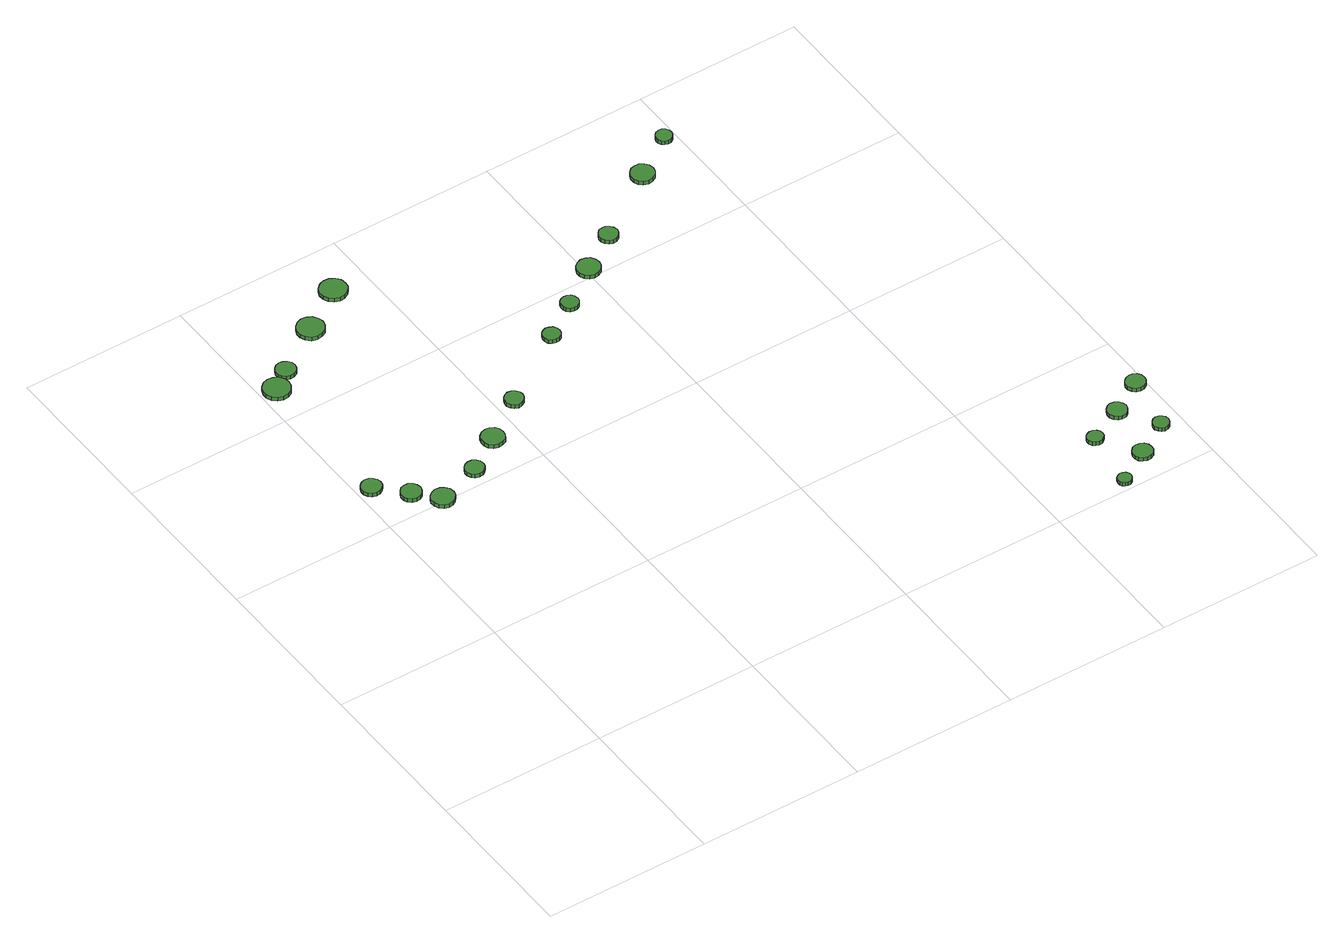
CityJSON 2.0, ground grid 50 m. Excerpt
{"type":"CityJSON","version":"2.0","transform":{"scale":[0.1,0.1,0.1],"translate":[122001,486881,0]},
"CityObjects":{
"tree1":{"type":"SolitaryVegetationObject","attributes":{"function":"something"},"geometry":[{"type":"MultiSurface","lod":"1","boundaries":[[[0,1,2,3,4,5,6,7,8,9,10,11,12,13,14]],[[15,16,17,18,19,20,21,22,23,24,25,26,27,28,29]],[[0,29,28,1]],[[1,28,27,2]],[[2,27,26,3]],[[3,26,25,4]],[[4,25,24,5]],[[5,24,23,6]],[[6,23,22,7]],[[7,22,21,8]],[[8,21,20,9]],[[9,20,19,10]],[[10,19,18,11]],[[11,18,17,12]],[[12,17,16,13]],[[13,16,15,14]],[[14,15,29,0]]]}]},
"tree2":{"type":"SolitaryVegetationObject","attributes":{"function":"something"},"geometry":[{"type":"MultiSurface","lod":"1","boundaries":[[[30,31,32,33,34,35,36,37,38,39,40,41,42,43,44]],[[45,46,47,48,49,50,51,52,53,54,55,56,57,58,59]],[[30,59,58,31]],[[31,58,57,32]],[[32,57,56,33]],[[33,56,55,34]],[[34,55,54,35]],[[35,54,53,36]],[[36,53,52,37]],[[37,52,51,38]],[[38,51,50,39]],[[39,50,49,40]],[[40,49,48,41]],[[41,48,47,42]],[[42,47,46,43]],[[43,46,45,44]],[[44,45,59,30]]]}]},
"tree3":{"type":"SolitaryVegetationObject","attributes":{"function":"something"},"geometry":[{"type":"MultiSurface","lod":"1","boundaries":[[[60,61,62,63,64,65,66,67,68,69,70,71,72,73,74]],[[75,76,77,78,79,80,81,82,83,84,85,86,87,88,89]],[[60,89,88,61]],[[61,88,87,62]],[[62,87,86,63]],[[63,86,85,64]],[[64,85,84,65]],[[65,84,83,66]],[[66,83,82,67]],[[67,82,81,68]],[[68,81,80,69]],[[69,80,79,70]],[[70,79,78,71]],[[71,78,77,72]],[[72,77,76,73]],[[73,76,75,74]],[[74,75,89,60]]]}]},
"tree4":{"type":"SolitaryVegetationObject","attributes":{"function":"something"},"geometry":[{"type":"MultiSurface","lod":"1","boundaries":[[[90,91,92,93,94,95,96,97,98,99,100,101,102,103,104]],[[105,106,107,108,109,110,111,112,113,114,115,116,117,118,119]],[[90,119,118,91]],[[91,118,117,92]],[[92,117,116,93]],[[93,116,115,94]],[[94,115,114,95]],[[95,114,113,96]],[[96,113,112,97]],[[97,112,111,98]],[[98,111,110,99]],[[99,110,109,100]],[[100,109,108,101]],[[101,108,107,102]],[[102,107,106,103]],[[103,106,105,104]],[[104,105,119,90]]]}]},
"tree5":{"type":"SolitaryVegetationObject","attributes":{"function":"something"},"geometry":[{"type":"MultiSurface","lod":"1","boundaries":[[[120,121,122,123,124,125,126,127,128,129,130,131,132,133,134]],[[135,136,137,138,139,140,141,142,143,144,145,146,147,148,149]],[[120,149,148,121]],[[121,148,147,122]],[[122,147,146,123]],[[123,146,145,124]],[[124,145,144,125]],[[125,144,143,126]],[[126,143,142,127]],[[127,142,141,128]],[[128,141,140,129]],[[129,140,139,130]],[[130,139,138,131]],[[131,138,137,132]],[[132,137,136,133]],[[133,136,135,134]],[[134,135,149,120]]]}]},
"tree6":{"type":"SolitaryVegetationObject","attributes":{"function":"something"},"geometry":[{"type":"MultiSurface","lod":"1","boundaries":[[[150,151,152,153,154,155,156,157,158,159,160,161,162,163,164]],[[165,166,167,168,169,170,171,172,173,174,175,176,177,178,179]],[[150,179,178,151]],[[151,178,177,152]],[[152,177,176,153]],[[153,176,175,154]],[[154,175,174,155]],[[155,174,173,156]],[[156,173,172,157]],[[157,172,171,158]],[[158,171,170,159]],[[159,170,169,160]],[[160,169,168,161]],[[161,168,167,162]],[[162,167,166,163]],[[163,166,165,164]],[[164,165,179,150]]]}]},
"tree7":{"type":"SolitaryVegetationObject","attributes":{"function":"something"},"geometry":[{"type":"MultiSurface","lod":"1","boundaries":[[[180,181,182,183,184,185,186,187,188,189,190,191,192,193,194]],[[195,196,197,198,199,200,201,202,203,204,205,206,207,208,209]],[[180,209,208,181]],[[181,208,207,182]],[[182,207,206,183]],[[183,206,205,184]],[[184,205,204,185]],[[185,204,203,186]],[[186,203,202,187]],[[187,202,201,188]],[[188,201,200,189]],[[189,200,199,190]],[[190,199,198,191]],[[191,198,197,192]],[[192,197,196,193]],[[193,196,195,194]],[[194,195,209,180]]]}]},
"tree8":{"type":"SolitaryVegetationObject","attributes":{"function":"something"},"geometry":[{"type":"MultiSurface","lod":"1","boundaries":[[[210,211,212,213,214,215,216,217,218,219,220,221,222,223,224]],[[225,226,227,228,229,230,231,232,233,234,235,236,237,238,239]],[[210,239,238,211]],[[211,238,237,212]],[[212,237,236,213]],[[213,236,235,214]],[[214,235,234,215]],[[215,234,233,216]],[[216,233,232,217]],[[217,232,231,218]],[[218,231,230,219]],[[219,230,229,220]],[[220,229,228,221]],[[221,228,227,222]],[[222,227,226,223]],[[223,226,225,224]],[[224,225,239,210]]]}]},
"tree9":{"type":"SolitaryVegetationObject","attributes":{"function":"something"},"geometry":[{"type":"MultiSurface","lod":"1","boundaries":[[[240,241,242,243,244,245,246,247,248,249,250,251,252,253,254]],[[255,256,257,258,259,260,261,262,263,264,265,266,267,268,269]],[[240,269,268,241]],[[241,268,267,242]],[[242,267,266,243]],[[243,266,265,244]],[[244,265,264,245]],[[245,264,263,246]],[[246,263,262,247]],[[247,262,261,248]],[[248,261,260,249]],[[249,260,259,250]],[[250,259,258,251]],[[251,258,257,252]],[[252,257,256,253]],[[253,256,255,254]],[[254,255,269,240]]]}]},
"tree10":{"type":"SolitaryVegetationObject","attributes":{"function":"something"},"geometry":[{"type":"MultiSurface","lod":"1","boundaries":[[[270,271,272,273,274,275,276,277,278,279,280,281,282,283,284]],[[285,286,287,288,289,290,291,292,293,294,295,296,297,298,299]],[[270,299,298,271]],[[271,298,297,272]],[[272,297,296,273]],[[273,296,295,274]],[[274,295,294,275]],[[275,294,293,276]],[[276,293,292,277]],[[277,292,291,278]],[[278,291,290,279]],[[279,290,289,280]],[[280,289,288,281]],[[281,288,287,282]],[[282,287,286,283]],[[283,286,285,284]],[[284,285,299,270]]]}]},
"tree11":{"type":"SolitaryVegetationObject","attributes":{"function":"something"},"geometry":[{"type":"MultiSurface","lod":"1","boundaries":[[[300,301,302,303,304,305,306,307,308,309,310,311,312,313,314]],[[315,316,317,318,319,320,321,322,323,324,325,326,327,328,329]],[[300,329,328,301]],[[301,328,327,302]],[[302,327,326,303]],[[303,326,325,304]],[[304,325,324,305]],[[305,324,323,306]],[[306,323,322,307]],[[307,322,321,308]],[[308,321,320,309]],[[309,320,319,310]],[[310,319,318,311]],[[311,318,317,312]],[[312,317,316,313]],[[313,316,315,314]],[[314,315,329,300]]]}]},
"tree12":{"type":"SolitaryVegetationObject","attributes":{"function":"something"},"geometry":[{"type":"MultiSurface","lod":"1","boundaries":[[[330,331,332,333,334,335,336,337,338,339,340,341,342,343,344]],[[345,346,347,348,349,350,351,352,353,354,355,356,357,358,359]],[[330,359,358,331]],[[331,358,357,332]],[[332,357,356,333]],[[333,356,355,334]],[[334,355,354,335]],[[335,354,353,336]],[[336,353,352,337]],[[337,352,351,338]],[[338,351,350,339]],[[339,350,349,340]],[[340,349,348,341]],[[341,348,347,342]],[[342,347,346,343]],[[343,346,345,344]],[[344,345,359,330]]]}]},
"tree13":{"type":"SolitaryVegetationObject","attributes":{"function":"something"},"geometry":[{"type":"MultiSurface","lod":"1","boundaries":[[[360,361,362,363,364,365,366,367,368,369,370,371,372,373,374]],[[375,376,377,378,379,380,381,382,383,384,385,386,387,388,389]],[[360,389,388,361]],[[361,388,387,362]],[[362,387,386,363]],[[363,386,385,364]],[[364,385,384,365]],[[365,384,383,366]],[[366,383,382,367]],[[367,382,381,368]],[[368,381,380,369]],[[369,380,379,370]],[[370,379,378,371]],[[371,378,377,372]],[[372,377,376,373]],[[373,376,375,374]],[[374,375,389,360]]]}]},
"tree14":{"type":"SolitaryVegetationObject","attributes":{"function":"something"},"geometry":[{"type":"MultiSurface","lod":"1","boundaries":[[[390,391,392,393,394,395,396,397,398,399,400,401,402,403,404]],[[405,406,407,408,409,410,411,412,413,414,415,416,417,418,419]],[[390,419,418,391]],[[391,418,417,392]],[[392,417,416,393]],[[393,416,415,394]],[[394,415,414,395]],[[395,414,413,396]],[[396,413,412,397]],[[397,412,411,398]],[[398,411,410,399]],[[399,410,409,400]],[[400,409,408,401]],[[401,408,407,402]],[[402,407,406,403]],[[403,406,405,404]],[[404,405,419,390]]]}]},
"tree15":{"type":"SolitaryVegetationObject","attributes":{"function":"something"},"geometry":[{"type":"MultiSurface","lod":"1","boundaries":[[[420,421,422,423,424,425,426,427,428,429,430,431,432,433,434]],[[435,436,437,438,439,440,441,442,443,444,445,446,447,448,449]],[[420,449,448,421]],[[421,448,447,422]],[[422,447,446,423]],[[423,446,445,424]],[[424,445,444,425]],[[425,444,443,426]],[[426,443,442,427]],[[427,442,441,428]],[[428,441,440,429]],[[429,440,439,430]],[[430,439,438,431]],[[431,438,437,432]],[[432,437,436,433]],[[433,436,435,434]],[[434,435,449,420]]]}]},
"tree16":{"type":"SolitaryVegetationObject","attributes":{"function":"something"},"geometry":[{"type":"MultiSurface","lod":"1","boundaries":[[[450,451,452,453,454,455,456,457,458,459,460,461,462,463,464]],[[465,466,467,468,469,470,471,472,473,474,475,476,477,478,479]],[[450,479,478,451]],[[451,478,477,452]],[[452,477,476,453]],[[453,476,475,454]],[[454,475,474,455]],[[455,474,473,456]],[[456,473,472,457]],[[457,472,471,458]],[[458,471,470,459]],[[459,470,469,460]],[[460,469,468,461]],[[461,468,467,462]],[[462,467,466,463]],[[463,466,465,464]],[[464,465,479,450]]]}]},
"tree17":{"type":"SolitaryVegetationObject","attributes":{"function":"something"},"geometry":[{"type":"MultiSurface","lod":"1","boundaries":[[[480,481,482,483,484,485,486,487,488,489,490,491,492,493,494]],[[495,496,497,498,499,500,501,502,503,504,505,506,507,508,509]],[[480,509,508,481]],[[481,508,507,482]],[[482,507,506,483]],[[483,506,505,484]],[[484,505,504,485]],[[485,504,503,486]],[[486,503,502,487]],[[487,502,501,488]],[[488,501,500,489]],[[489,500,499,490]],[[490,499,498,491]],[[491,498,497,492]],[[492,497,496,493]],[[493,496,495,494]],[[494,495,509,480]]]}]},
"tree18":{"type":"SolitaryVegetationObject","attributes":{"function":"something"},"geometry":[{"type":"MultiSurface","lod":"1","boundaries":[[[510,511,512,513,514,515,516,517,518,519,520,521,522,523,524]],[[525,526,527,528,529,530,531,532,533,534,535,536,537,538,539]],[[510,539,538,511]],[[511,538,537,512]],[[512,537,536,513]],[[513,536,535,514]],[[514,535,534,515]],[[515,534,533,516]],[[516,533,532,517]],[[517,532,531,518]],[[518,531,530,519]],[[519,530,529,520]],[[520,529,528,521]],[[521,528,527,522]],[[522,527,526,523]],[[523,526,525,524]],[[524,525,539,510]]]}]},
"tree19":{"type":"SolitaryVegetationObject","attributes":{"function":"something"},"geometry":[{"type":"MultiSurface","lod":"1","boundaries":[[[540,541,542,543,544,545,546,547,548,549,550,551,552,553,554]],[[555,556,557,558,559,560,561,562,563,564,565,566,567,568,569]],[[540,569,568,541]],[[541,568,567,542]],[[542,567,566,543]],[[543,566,565,544]],[[544,565,564,545]],[[545,564,563,546]],[[546,563,562,547]],[[547,562,561,548]],[[548,561,560,549]],[[549,560,559,550]],[[550,559,558,551]],[[551,558,557,552]],[[552,557,556,553]],[[553,556,555,554]],[[554,555,569,540]]]}]},
"tree20":{"type":"SolitaryVegetationObject","attributes":{"function":"something"},"geometry":[{"type":"MultiSurface","lod":"1","boundaries":[[[570,571,572,573,574,575,576,577,578,579,580,581,582,583,584]],[[585,586,587,588,589,590,591,592,593,594,595,596,597,598,599]],[[570,599,598,571]],[[571,598,597,572]],[[572,597,596,573]],[[573,596,595,574]],[[574,595,594,575]],[[575,594,593,576]],[[576,593,592,577]],[[577,592,591,578]],[[578,591,590,579]],[[579,590,589,580]],[[580,589,588,581]],[[581,588,587,582]],[[582,587,586,583]],[[583,586,585,584]],[[584,585,599,570]]]}]},
"tree21":{"type":"SolitaryVegetationObject","attributes":{"function":"something"},"geometry":[{"type":"MultiSurface","lod":"1","boundaries":[[[600,601,602,603,604,605,606,607,608,609,610,611,612,613,614]],[[615,616,617,618,619,620,621,622,623,624,625,626,627,628,629]],[[600,629,628,601]],[[601,628,627,602]],[[602,627,626,603]],[[603,626,625,604]],[[604,625,624,605]],[[605,624,623,606]],[[606,623,622,607]],[[607,622,621,608]],[[608,621,620,609]],[[609,620,619,610]],[[610,619,618,611]],[[611,618,617,612]],[[612,617,616,613]],[[613,616,615,614]],[[614,615,629,600]]]}]},
"tree22":{"type":"SolitaryVegetationObject","attributes":{"function":"something"},"geometry":[{"type":"MultiSurface","lod":"1","boundaries":[[[630,631,632,633,634,635,636,637,638,639,640,641,642,643,644]],[[645,646,647,648,649,650,651,652,653,654,655,656,657,658,659]],[[630,659,658,631]],[[631,658,657,632]],[[632,657,656,633]],[[633,656,655,634]],[[634,655,654,635]],[[635,654,653,636]],[[636,653,652,637]],[[637,652,651,638]],[[638,651,650,639]],[[639,650,649,640]],[[640,649,648,641]],[[641,648,647,642]],[[642,647,646,643]],[[643,646,645,644]],[[644,645,659,630]]]}]}
},
"vertices":[
[71,1147,17],[69,1159,17],[61,1169,17],[51,1175,17],[38,1177,17],[26,1173,17],[17,1165,17],[12,1153,17],[12,1141,17],[17,1129,17],[26,1121,17],[38,1117,17],[51,1119,17],[61,1125,17],[69,1135,17],[69,1135,4],[61,1125,4],[51,1119,4],[38,1117,4],[26,1121,4],[17,1129,4],[12,1141,4],[12,1153,4],[17,1165,4],[26,1173,4],[38,1177,4],[51,1175,4],[61,1169,4],[69,1159,4],[71,1147,4],
[147,1068,19],[144,1080,19],[137,1090,19],[126,1097,19],[113,1098,19],[101,1094,19],[92,1085,19],[87,1074,19],[87,1061,19],[92,1050,19],[101,1041,19],[113,1037,19],[126,1039,19],[137,1045,19],[144,1055,19],[144,1055,6],[137,1045,6],[126,1039,6],[113,1037,6],[101,1041,6],[92,1050,6],[87,1061,6],[87,1074,6],[92,1085,6],[101,1094,6],[113,1098,6],[126,1097,6],[137,1090,6],[144,1080,6],[147,1068,6],
[210,1001,21],[207,1016,21],[198,1027,21],[186,1034,21],[172,1036,21],[158,1031,21],[147,1022,21],[141,1009,21],[141,994,21],[147,981,21],[158,971,21],[172,967,21],[186,969,21],[198,976,21],[207,987,21],[207,987,8],[198,976,8],[186,969,8],[172,967,8],[158,971,8],[147,981,8],[141,994,8],[141,1009,8],[147,1022,8],[158,1031,8],[172,1036,8],[186,1034,8],[198,1027,8],[207,1016,8],[210,1001,8],
[89,1611,14],[86,1627,14],[76,1641,14],[62,1649,14],[45,1651,14],[29,1646,14],[17,1635,14],[10,1619,14],[10,1603,14],[17,1587,14],[29,1576,14],[45,1571,14],[62,1573,14],[76,1581,14],[86,1595,14],[86,1595,1],[76,1581,1],[62,1573,1],[45,1571,1],[29,1576,1],[17,1587,1],[10,1603,1],[10,1619,1],[17,1635,1],[29,1646,1],[45,1651,1],[62,1649,1],[76,1641,1],[86,1627,1],[89,1611,1],
[140,1657,14],[137,1669,14],[130,1679,14],[119,1685,14],[107,1687,14],[95,1683,14],[86,1675,14],[81,1663,14],[81,1651,14],[86,1640,14],[95,1632,14],[107,1628,14],[119,1629,14],[130,1635,14],[137,1645,14],[137,1645,1],[130,1635,1],[119,1629,1],[107,1628,1],[95,1632,1],[86,1640,1],[81,1651,1],[81,1663,1],[86,1675,1],[95,1683,1],[107,1687,1],[119,1685,1],[130,1679,1],[137,1669,1],[140,1657,1],
[337,1046,22],[335,1058,22],[328,1067,22],[318,1073,22],[306,1074,22],[295,1071,22],[286,1063,22],[281,1052,22],[281,1040,22],[286,1030,22],[295,1022,22],[306,1018,22],[318,1019,22],[328,1025,22],[335,1035,22],[335,1035,9],[328,1025,9],[318,1019,9],[306,1018,9],[295,1022,9],[286,1030,9],[281,1040,9],[281,1052,9],[286,1063,9],[295,1071,9],[306,1074,9],[318,1073,9],[328,1067,9],[335,1058,9],[337,1046,9],
[453,1120,20],[450,1134,20],[442,1146,20],[429,1153,20],[415,1154,20],[401,1150,20],[390,1140,20],[385,1127,20],[385,1113,20],[390,1100,20],[401,1090,20],[415,1086,20],[429,1087,20],[442,1094,20],[450,1106,20],[450,1106,7],[442,1094,7],[429,1087,7],[415,1086,7],[401,1090,7],[390,1100,7],[385,1113,7],[385,1127,7],[390,1140,7],[401,1150,7],[415,1154,7],[429,1153,7],[442,1146,7],[450,1134,7],[453,1120,7],
[297,1753,16],[293,1769,16],[283,1783,16],[269,1791,16],[252,1793,16],[236,1788,16],[224,1777,16],[217,1761,16],[217,1745,16],[224,1730,16],[236,1718,16],[252,1713,16],[269,1715,16],[283,1723,16],[293,1737,16],[293,1737,3],[283,1723,3],[269,1715,3],[252,1713,3],[236,1718,3],[224,1730,3],[217,1745,3],[217,1761,3],[224,1777,3],[236,1788,3],[252,1793,3],[269,1791,3],[283,1783,3],[293,1769,3],[297,1753,3],
[579,1212,20],[576,1223,20],[569,1232,20],[559,1238,20],[548,1240,20],[536,1236,20],[528,1228,20],[523,1217,20],[523,1206,20],[528,1195,20],[536,1187,20],[548,1183,20],[559,1185,20],[569,1191,20],[576,1200,20],[576,1200,7],[569,1191,7],[559,1185,7],[548,1183,7],[536,1187,7],[528,1195,7],[523,1206,7],[523,1217,7],[528,1228,7],[536,1236,7],[548,1240,7],[559,1238,7],[569,1232,7],[576,1223,7],[579,1212,7],
[432,1843,15],[429,1860,15],[419,1873,15],[404,1882,15],[388,1883,15],[372,1878,15],[359,1867,15],[353,1852,15],[353,1835,15],[359,1820,15],[372,1809,15],[388,1804,15],[404,1805,15],[419,1814,15],[429,1827,15],[429,1827,2],[419,1814,2],[404,1805,2],[388,1804,2],[372,1809,2],[359,1820,2],[353,1835,2],[353,1852,2],[359,1867,2],[372,1878,2],[388,1883,2],[404,1882,2],[419,1873,2],[429,1860,2],[432,1843,2],
[802,1364,19],[800,1374,19],[794,1383,19],[784,1388,19],[774,1390,19],[763,1386,19],[755,1379,19],[751,1369,19],[751,1358,19],[755,1348,19],[763,1341,19],[774,1338,19],[784,1339,19],[794,1344,19],[800,1353,19],[800,1353,6],[794,1344,6],[784,1339,6],[774,1338,6],[763,1341,6],[755,1348,6],[751,1358,6],[751,1369,6],[755,1379,6],[763,1386,6],[774,1390,6],[784,1388,6],[794,1383,6],[800,1374,6],[802,1364,6],
[913,1438,19],[910,1449,19],[904,1458,19],[894,1463,19],[884,1464,19],[873,1461,19],[865,1454,19],[861,1444,19],[861,1433,19],[865,1423,19],[873,1416,19],[884,1413,19],[894,1414,19],[904,1419,19],[910,1428,19],[910,1428,6],[904,1419,6],[894,1414,6],[884,1413,6],[873,1416,6],[865,1423,6],[861,1433,6],[861,1444,6],[865,1454,6],[873,1461,6],[884,1464,6],[894,1463,6],[904,1458,6],[910,1449,6],[913,1438,6],
[1040,1522,20],[1037,1536,20],[1029,1548,20],[1016,1555,20],[1002,1557,20],[988,1552,20],[977,1543,20],[972,1529,20],[972,1515,20],[977,1502,20],[988,1492,20],[1002,1488,20],[1016,1489,20],[1029,1497,20],[1037,1508,20],[1037,1508,7],[1029,1497,7],[1016,1489,7],[1002,1488,7],[988,1492,7],[977,1502,7],[972,1515,7],[972,1529,7],[977,1543,7],[988,1552,7],[1002,1557,7],[1016,1555,7],[1029,1548,7],[1037,1536,7],[1040,1522,7],
[1151,1599,20],[1148,1611,20],[1141,1620,20],[1131,1626,20],[1119,1627,20],[1108,1624,20],[1100,1616,20],[1095,1605,20],[1095,1593,20],[1100,1583,20],[1108,1575,20],[1119,1571,20],[1131,1572,20],[1141,1578,20],[1148,1588,20],[1148,1588,7],[1141,1578,7],[1131,1572,7],[1119,1571,7],[1108,1575,7],[1100,1583,7],[1095,1593,7],[1095,1605,7],[1100,1616,7],[1108,1624,7],[1119,1627,7],[1131,1626,7],[1141,1620,7],[1148,1611,7],[1151,1599,7],
[1754,28,20],[1752,36,20],[1747,43,20],[1739,47,20],[1731,48,20],[1723,45,20],[1716,40,20],[1713,32,20],[1713,23,20],[1716,15,20],[1723,10,20],[1731,7,20],[1739,8,20],[1747,12,20],[1752,19,20],[1752,19,7],[1747,12,7],[1739,8,7],[1731,7,7],[1723,10,7],[1716,15,7],[1713,23,7],[1713,32,7],[1716,40,7],[1723,45,7],[1731,48,7],[1739,47,7],[1747,43,7],[1752,36,7],[1754,28,7],
[1783,206,19],[1781,216,19],[1775,224,19],[1766,229,19],[1756,230,19],[1747,227,19],[1739,221,19],[1735,211,19],[1735,202,19],[1739,192,19],[1747,186,19],[1756,183,19],[1766,184,19],[1775,189,19],[1781,197,19],[1781,197,6],[1775,189,6],[1766,184,6],[1756,183,6],[1747,186,6],[1739,192,6],[1735,202,6],[1735,211,6],[1739,221,6],[1747,227,6],[1756,230,6],[1766,229,6],[1775,224,6],[1781,216,6],[1783,206,6],
[1367,1744,20],[1364,1758,20],[1356,1769,20],[1343,1777,20],[1329,1778,20],[1315,1774,20],[1304,1764,20],[1299,1751,20],[1299,1737,20],[1304,1723,20],[1315,1714,20],[1329,1709,20],[1343,1711,20],[1356,1718,20],[1364,1730,20],[1364,1730,7],[1356,1718,7],[1343,1711,7],[1329,1709,7],[1315,1714,7],[1304,1723,7],[1299,1737,7],[1299,1751,7],[1304,1764,7],[1315,1774,7],[1329,1778,7],[1343,1777,7],[1356,1769,7],[1364,1758,7],[1367,1744,7],
[1862,88,19],[1860,100,19],[1853,110,19],[1842,116,19],[1830,117,19],[1818,114,19],[1809,105,19],[1804,94,19],[1804,82,19],[1809,71,19],[1818,63,19],[1830,59,19],[1842,60,19],[1853,66,19],[1860,76,19],[1860,76,7],[1853,66,7],[1842,60,7],[1830,59,7],[1818,63,7],[1809,71,7],[1804,82,7],[1804,94,7],[1809,105,7],[1818,114,7],[1830,117,7],[1842,116,7],[1853,110,7],[1860,100,7],[1862,88,7],
[1897,260,19],[1894,272,19],[1887,282,19],[1877,288,19],[1864,290,19],[1853,286,19],[1844,278,19],[1839,266,19],[1839,254,19],[1844,243,19],[1853,235,19],[1864,231,19],[1877,232,19],[1887,238,19],[1894,248,19],[1894,248,7],[1887,238,7],[1877,232,7],[1864,231,7],[1853,235,7],[1844,243,7],[1839,254,7],[1839,266,7],[1844,278,7],[1853,286,7],[1864,290,7],[1877,288,7],[1887,282,7],[1894,272,7],[1897,260,7],
[1960,152,20],[1958,162,20],[1952,170,20],[1944,175,20],[1934,176,20],[1924,173,20],[1917,166,20],[1913,157,20],[1913,147,20],[1917,138,20],[1924,131,20],[1934,128,20],[1944,129,20],[1952,134,20],[1958,142,20],[1958,142,7],[1952,134,7],[1944,129,7],[1934,128,7],[1924,131,7],[1917,138,7],[1913,147,7],[1913,157,7],[1917,166,7],[1924,173,7],[1934,176,7],[1944,175,7],[1952,170,7],[1958,162,7],[1960,152,7],
[1487,1833,19],[1485,1843,19],[1479,1851,19],[1471,1856,19],[1461,1857,19],[1451,1854,19],[1444,1847,19],[1439,1838,19],[1439,1828,19],[1444,1819,19],[1451,1812,19],[1461,1809,19],[1471,1810,19],[1479,1815,19],[1485,1823,19],[1485,1823,6],[1479,1815,6],[1471,1810,6],[1461,1809,6],[1451,1812,6],[1444,1819,6],[1439,1828,6],[1439,1838,6],[1444,1847,6],[1451,1854,6],[1461,1857,6],[1471,1856,6],[1479,1851,6],[1485,1843,6],[1487,1833,6],
[1999,323,19],[1997,335,19],[1990,345,19],[1979,351,19],[1967,352,19],[1955,348,19],[1946,340,19],[1941,329,19],[1941,317,19],[1946,306,19],[1955,298,19],[1967,294,19],[1979,295,19],[1990,301,19],[1997,311,19],[1997,311,7],[1990,301,7],[1979,295,7],[1967,294,7],[1955,298,7],[1946,306,7],[1941,317,7],[1941,329,7],[1946,340,7],[1955,348,7],[1967,352,7],[1979,351,7],[1990,345,7],[1997,335,7],[1999,323,7]
]}
